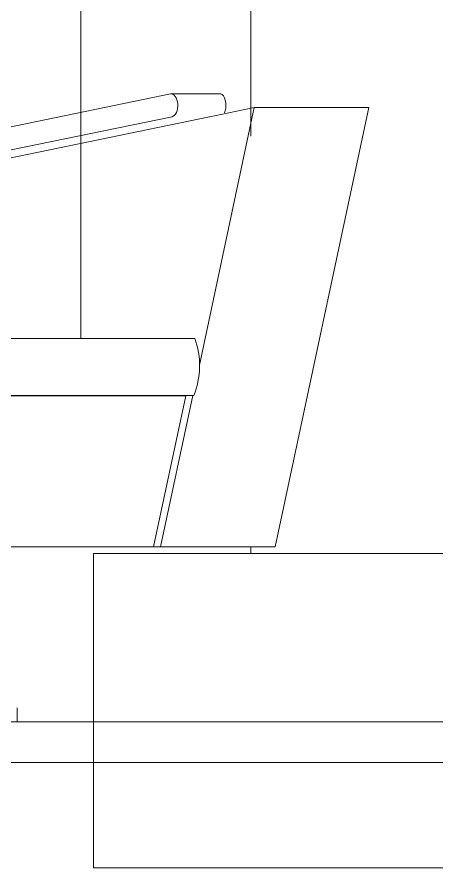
# Model space of a CAD drawing. Extents: x 4834 to 83801, y -13735 to 32221.
# Drawn here: x 13683.86 to 13698.87, y -12501.76 to -12471.35 of the extents above; entities that cross this region are included whole.
import ezdxf

# ---------------------------------------------------------------- set-up
doc = ezdxf.new("R2010")
doc.units = 0
doc.header["$LTSCALE"] = 8
doc.header["$MEASUREMENT"] = 0
doc.layers.add('A-COLS', color=52, linetype='Continuous', lineweight=9)
doc.layers.add('ELEVATION', color=7, linetype='Continuous', lineweight=25, true_color=0xdda54b)

msp = doc.modelspace()

# ---------------------------------------------------------------- linework, layer by layer
at = {"layer": 'A-COLS'}
msp.add_line((13686.13902, -12400.53771), (13686.13902, -12482.83824), dxfattribs=at)
at = {"layer": 'ELEVATION', "color": 6, "linetype": 'Continuous', "lineweight": 0}
for p, q in [((13692.20817, -12475.61022), (13692.20817, -12439.9362)), ((13679.27878, -12476.17651), (13689.34158, -12474.09798)), ((13691.11307, -12474.09514), (13689.36919, -12474.09514)), ((13690.37443, -12483.79538), (13692.33845, -12474.58041)), ((13692.33845, -12474.58041), (13690.74257, -12474.91004)), ((13692.33845, -12474.58041), (13696.43421, -12474.58041)), ((13696.43421, -12474.58041), (13693.08646, -12490.28771)), ((13689.39681, -12474.91087), (13679.21807, -12477.01334)), ((13690.73858, -12474.91087), (13680.46253, -12477.03344)), ((13671.2122, -12482.83824), (13690.21158, -12482.83824)), ((13670.77499, -12484.88958), (13689.88586, -12484.88958)), ((13670.81118, -12484.87183), (13690.17741, -12484.87183)), ((13689.88586, -12484.88958), (13688.73534, -12490.28771)), ((13688.9907, -12490.28771), (13690.14458, -12484.87383)), ((13690.14458, -12484.87383), (13689.88586, -12484.88958)), ((13688.73534, -12490.28771), (13669.62447, -12490.28771)), ((13688.75541, -12490.28771), (13688.9907, -12490.28771)), ((13693.08646, -12490.28771), (13688.9907, -12490.28771)), ((13692.20817, -12490.52191), (13692.20817, -12490.28771)), ((13686.58607, -12490.52191), (13759.65431, -12490.52191)), ((13686.58607, -12501.76317), (13686.58607, -12490.52191)), ((13683.85885, -12496.53771), (13683.85885, -12496.03771)), ((13759.65431, -12501.76317), (13686.58607, -12501.76317))]:
    msp.add_line(p, q, dxfattribs=at)
at = {"layer": 'ELEVATION', "color": 6, "linetype": 'Continuous', "lineweight": 0, "flags": 128}
msp.add_lwpolyline([(13691.27085, -12474.77672), (13691.29991, -12474.69568), (13691.31812, -12474.60353), (13691.3244, -12474.50561), (13691.31841, -12474.40763), (13691.30048, -12474.31527), (13691.27167, -12474.23391), (13691.23364, -12474.16827), (13691.1886, -12474.12216), (13691.13917, -12474.09827), (13691.08823, -12474.09798)], dxfattribs=at)
at = {"layer": 'ELEVATION', "color": 6, "linetype": 'Continuous', "lineweight": 0}
for points in [[(13899.01029, -12496.53771), (13192.59538, -12496.53771)], [(13192.59538, -12497.99524), (13898.86453, -12497.99524)]]:
    msp.add_lwpolyline(points, dxfattribs=at)
for centre, major_axis, start_param, end_param in [((13689.36919, -12474.50442), (0, 0.40928), 3.25951818, 6.40111083), ((13689.37571, -12483.81321), (0, 1.75337), 4.0641738, 5.30202623)]:
    msp.add_ellipse(centre, major_axis=major_axis, ratio=0.57357644, start_param=start_param, end_param=end_param, dxfattribs=at)

doc.saveas('drawing.dxf')
